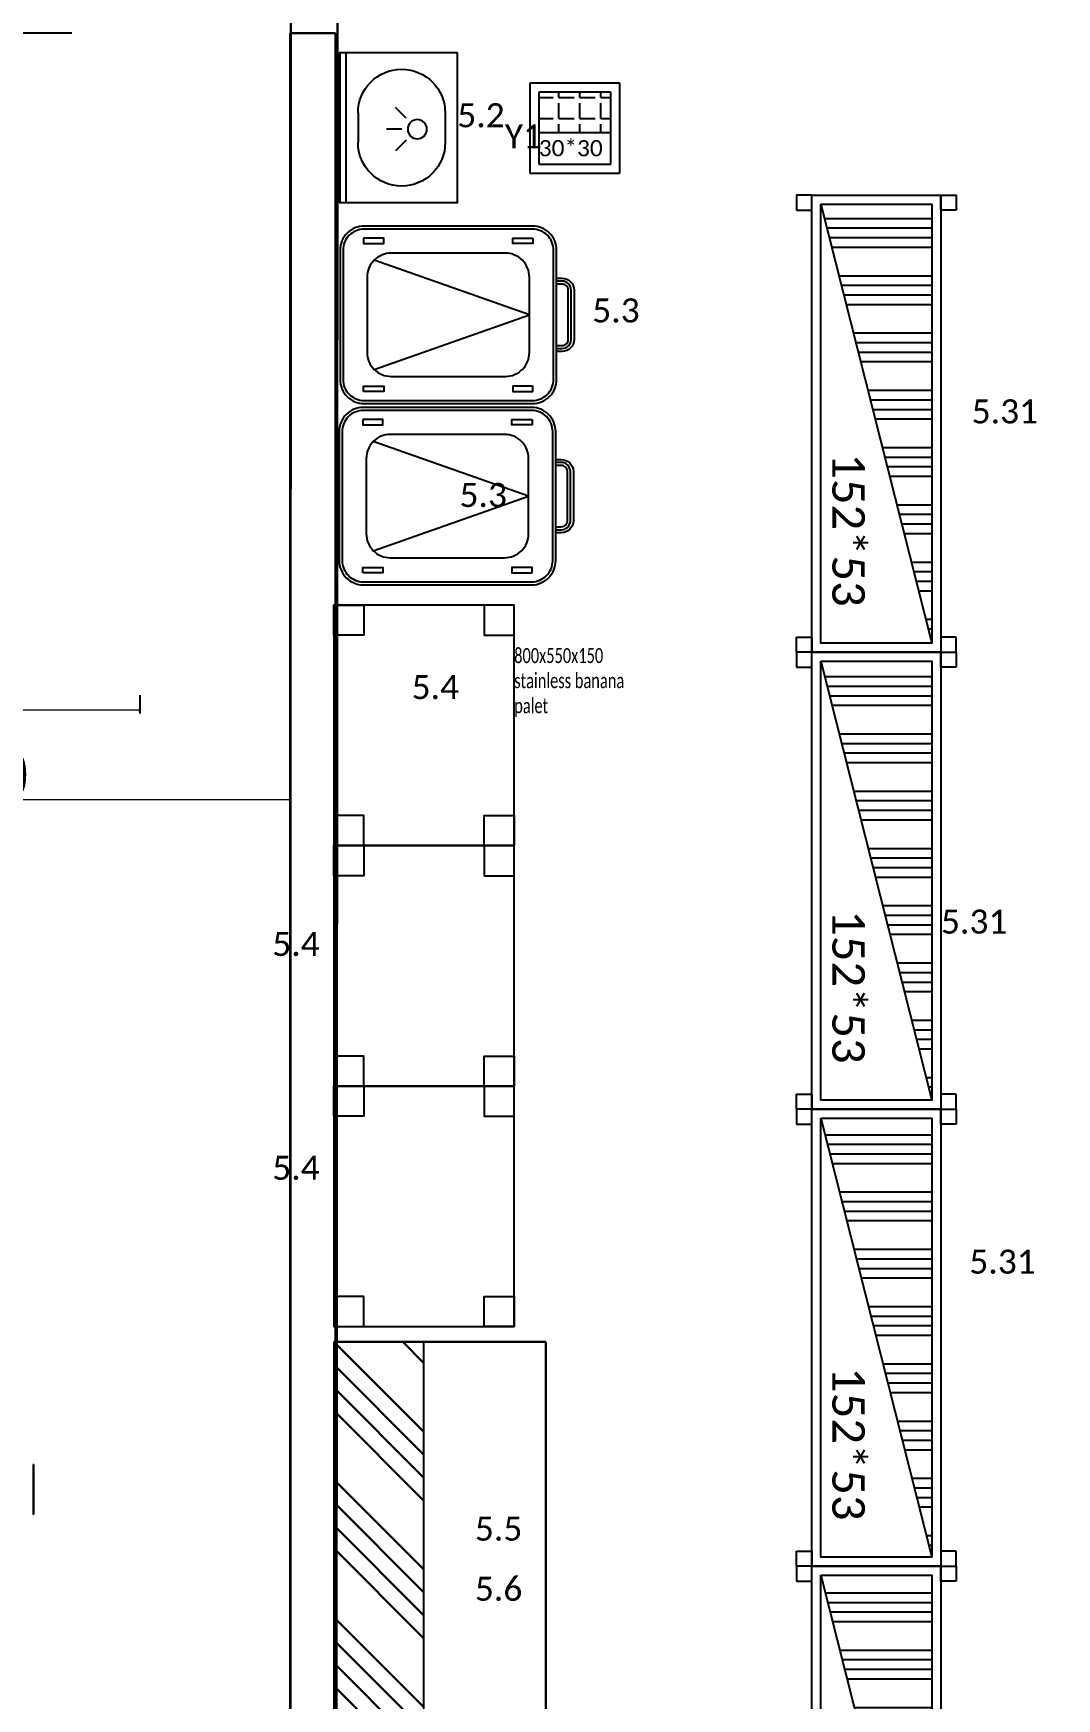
# Model space of a CAD drawing. Header units: millimetres. Extents: x -10496 to -5455, y -188 to 7293.
# Drawn here: x -7011 to -6670, y 3586 to 4140 of the extents above; entities that cross this region are included whole.
import ezdxf

# ---------------------------------------------------------------- set-up
doc = ezdxf.new("R2010")
doc.units = ezdxf.units.MM
doc.linetypes.add('SLD-Solid', pattern=[0])
for name, color, linetype in [('GJC ALAN', 2, 'Continuous'), ('GJC_yazı', 11, 'Continuous'), ('Kıtc-002 Çizgi', 7, 'Continuous'), ('Kıtc-008 Rakam', 1, 'Continuous'), ('Kıtc-028 Yer Izgarası', 252, 'Continuous'), ('Kıtc-041 İstif Rafı', 7, 'Continuous')]:
    doc.layers.add(name, color=color, linetype=linetype)
doc.layers.add('GJC_duvar', color=10, linetype='Continuous', lineweight=30)
doc.layers.add('GJC_ölçüler', color=253, linetype='Continuous', lineweight=5)
doc.styles.get("Standard").update_dxf_attribs({"font": 'calibri.ttf', "height": 15})
doc.styles.add('Ölçü50', font='calibri.ttf', dxfattribs={"width": 0.7})
doc.dimstyles.new('olcu-10', dxfattribs={"dimtxt": 15, "dimasz": 1, "dimexe": 1.25, "dimexo": 0.625, "dimgap": 0.5, "dimtad": 1, "dimdec": 0, "dimzin": 9, "dimtxsty": 'Ölçü50', "dimblk": 'ARCHTICK', "dimcen": 2, "dimclrd": 256, "dimclre": 256, "dimclrt": 6, "dimazin": 2, "dimtfac": 1, "dimtdec": 0, "dimtix": 1, "dimtmove": 0, "dimatfit": 3, "dimldrblk": 'ARCHTICK', "dimfxl": 1, "dimlwd": -1, "dimarcsym": 0})

# ---------------------------------------------------------------- blocks, each defined once
blk = doc.blocks.new('A$C1E774840')
at = {"color": 7, "linetype": 'SLD-Solid', "lineweight": 25}
for p, q in [((156.16, 94.78), (156.08, 94.78)), ((156.08, 94.78), (156.08, 78.12)), ((156.16, 94.78), (156.16, 78.12)), ((156.16, 78.12), (156.08, 78.12))]:
    blk.add_line(p, q, dxfattribs=at)
blk = doc.blocks.new('A$C64477347')
at = {"layer": 'Kıtc-041 İstif Rafı'}
h = blk.add_hatch(dxfattribs=at)
h.set_pattern_fill('ANSI34', color=254, angle=45)
h.set_pattern_definition([(90, (8380.205, 5919.05), (-19.05, 4e-15), []), (90, (8383.38, 5922.225), (-19.05, 4e-15), []), (90, (8386.555, 5925.4), (-19.05, 4e-15), []), (90, (8389.73, 5928.575), (-19.05, 4e-15), [])])
h.paths.add_polyline_path([(149, 45), (3, 45), (3, 8)])
blk.add_line((3, 8), (149, 45), dxfattribs=at)
for points in [[(5, 53), (5, 48), (0, 48), (0, 53)], [(147, 53), (147, 48), (152, 48), (152, 53)], [(0, 5), (0, 48), (152, 48), (152, 5)], [(3, 8), (3, 45), (149, 45), (149, 8)], [(5, 0), (5, 5), (0, 5), (0, 0)], [(147, 0), (147, 5), (152, 5), (152, 0)]]:
    blk.add_lwpolyline(points, close=True, dxfattribs=at)
blk.add_text('152*53', height=10.8, dxfattribs=at).set_placement((85.81, 11.86))
blk = doc.blocks.new('_ArchTick')
at = {"layer": 'Kıtc-002 Çizgi', "color": 0, "const_width": 0.15}
blk.add_lwpolyline([(-0.5, -0.5), (0.5, 0.5)], dxfattribs=at)
blk = doc.blocks.new('A$C23AD12AD')
at = {"layer": 'Kıtc-002 Çizgi'}
for p, q in [((0, 39), (50, 39)), ((0, 37), (50, 37)), ((20.08, 33), (29.92, 33)), ((25.53, 18.48), (25.53, 23.48)), ((21.86, 16.96), (18.33, 20.5)), ((29.2, 16.96), (32.74, 20.5)), ((0, 0), (50, 0)), ((20.08, 4), (29.92, 4))]:
    blk.add_line(p, q, dxfattribs=at)
blk.add_lwpolyline([(0, 0), (50, 0), (50, 39), (0, 39)], close=True, dxfattribs=at)
blk.add_circle((25.53, 13.29), 3.19, dxfattribs=at)
for centre, start, end in [((20.08, 18.5), 90, 270), ((29.92, 18.5), 270, 90)]:
    blk.add_arc(centre, 14.5, start, end, dxfattribs=at)
blk = doc.blocks.new('A$C039B540A')
at = {"layer": 'Kıtc-002 Çizgi'}
for p, q in [((11.34, 66.53), (29.5, 14.87)), ((29.5, 14.87), (47.66, 66.53))]:
    blk.add_line(p, q, dxfattribs=at)
for points in [[(0, 69.87), (0, 13.87, 0.414214), (8, 5.87), (51, 5.87, 0.414214), (59, 13.87), (59, 69.87, 0.414214), (51, 77.87), (8, 77.87, 0.414214)], [(1, 69.87), (1, 13.87, 0.414214), (8, 6.87), (51, 6.87, 0.414214), (58, 13.87), (58, 69.87, 0.414214), (51, 76.87), (8, 76.87, 0.414214)], [(9, 60.87), (9, 22.87, 0.414214), (17, 14.87), (42, 14.87, 0.414214), (50, 22.87), (50, 60.87, 0.414214), (42, 68.87), (17, 68.87, 0.414214)], [(19.3, 5.87), (19.3, 4, 0.414214), (21.3, 2), (37.7, 2, 0.414214), (39.7, 4), (39.7, 5.87), (41.7, 5.87), (41.7, 4, -0.414214), (37.7, 0), (21.3, 0, -0.414214), (17.3, 4), (17.3, 5.87)]]:
    blk.add_lwpolyline(points, format="xyb", close=True, dxfattribs=at)
for points in [[(3.99, 70.06), (5.77, 70.06), (5.77, 63.32), (3.99, 63.32)], [(55.01, 70.06), (53.23, 70.06), (53.23, 63.32), (55.01, 63.32)], [(3.99, 13.69), (5.77, 13.69), (5.77, 20.43), (3.99, 20.43)], [(55.01, 13.69), (53.23, 13.69), (53.23, 20.43), (55.01, 20.43)]]:
    blk.add_lwpolyline(points, close=True, dxfattribs=at)
blk.add_lwpolyline([(18.3, 5.87), (18.3, 4, 0.414214), (21.3, 1), (37.7, 1, 0.414214), (40.7, 4), (40.7, 5.87)], format="xyb", dxfattribs=at)
blk = doc.blocks.new('A$C8a72e26f')
at = {"layer": 'Kıtc-041 İstif Rafı'}
for points in [[(0, 80), (0, 0), (60, 0), (60, 80)], [(10, 80), (10, 70), (0, 70), (0, 80)], [(50, 80), (50, 70), (60, 70), (60, 80)], [(10, 0), (10, 10), (0, 10), (0, 0)], [(50, 0), (50, 10), (60, 10), (60, 0)]]:
    blk.add_lwpolyline(points, close=True, dxfattribs=at)
blk = doc.blocks.new('A$C1AAB3821')
at = {"layer": 'Kıtc-028 Yer Izgarası'}
for p, q in [((30, 30), (0, 30)), ((0, 30), (0, 0)), ((30, 0), (30, 30)), ((27, 27), (3, 27)), ((3, 27), (3, 3)), ((3, 25.24), (7.74, 25.24)), ((9.65, 25.24), (9.65, 27)), ((9.65, 25.24), (14.73, 25.24)), ((9.65, 18.25), (9.65, 23.33)), ((16.63, 25.24), (16.63, 27)), ((16.63, 25.24), (21.71, 25.24)), ((16.63, 18.25), (16.63, 23.33)), ((23.62, 25.24), (23.62, 27)), ((23.62, 25.24), (27, 25.24)), ((23.62, 18.25), (23.62, 23.33)), ((27, 3), (27, 27)), ((3, 18.25), (7.74, 18.25)), ((9.65, 18.25), (14.73, 18.25)), ((16.63, 18.25), (21.71, 18.25)), ((23.62, 18.25), (27, 18.25)), ((27, 13.5), (3, 13.5)), ((3, 13.5), (3, 3)), ((9.65, 13.5), (9.65, 16.35)), ((16.63, 13.5), (16.63, 16.35)), ((23.62, 13.5), (23.62, 16.35)), ((27, 3), (27, 13.5)), ((0, 0), (30, 0)), ((3, 3), (27, 3)), ((3, 3), (27, 3))]:
    blk.add_line(p, q, dxfattribs=at)
blk.add_text('30*30', height=5.4, dxfattribs=at).set_placement((3, 5.64))
blk = doc.blocks.new('*U65')
h = blk.add_hatch()
h.set_pattern_fill('ANSI34', color=253, scale=1.7)
h.paths.add_polyline_path([(190, -30), (190, 0), (0, 0), (0, -30)])
at = {"layer": 'Kıtc-002 Çizgi'}
blk.add_lwpolyline([(0, -30), (190, -30), (190, 0), (0, 0)], close=True, dxfattribs=at)
blk = doc.blocks.new('*D146')
at = {"layer": 'Defpoints', "color": 0, "lineweight": 30, "transparency": 16777216}
for p in [(-18733.35, 4155.72), (-18533.69, 4155.72), (-18533.69, 4146.52)]:
    blk.add_point(p, dxfattribs=at)
at = {"layer": 'GJC_ölçüler', "lineweight": -2, "transparency": 16777216}
for p, q in [((-18733.35, 4155.09), (-18733.35, 4145.27)), ((-18533.69, 4155.09), (-18533.69, 4145.27))]:
    blk.add_line(p, q, dxfattribs=at)
at = {"layer": 'GJC_ölçüler', "transparency": 16777216}
blk.add_line((-18733.35, 4146.52), (-18533.69, 4146.52), dxfattribs=at)
at = {"layer": 'GJC_ölçüler', "transparency": 16777216, "rotation": 180}
blk.add_blockref('_ArchTick', (-18733.35, 4146.52), dxfattribs=at)
at = {"layer": 'GJC_ölçüler', "transparency": 16777216}
blk.add_blockref('_ArchTick', (-18533.69, 4146.52), dxfattribs=at)
at = {"layer": 'GJC_ölçüler', "color": 6, "lineweight": 30, "transparency": 16777216, "insert": (-18633.52, 4154.71), "char_height": 15, "attachment_point": 5, "style": 'Ölçü50'}
blk.add_mtext('200', dxfattribs=at)
blk = doc.blocks.new('*D136')
at = {"layer": 'Defpoints', "color": 0, "lineweight": 30, "transparency": 16777216}
for p in [(-7124.89, 3920.55), (-6975.23, 3920.55), (-6975.23, 3915.07)]:
    blk.add_point(p, dxfattribs=at)
at = {"layer": 'GJC_ölçüler', "lineweight": -2, "transparency": 16777216}
for p, q in [((-7124.89, 3919.92), (-7124.89, 3913.82)), ((-6975.23, 3919.92), (-6975.23, 3913.82))]:
    blk.add_line(p, q, dxfattribs=at)
at = {"layer": 'GJC_ölçüler', "transparency": 16777216}
blk.add_line((-7124.89, 3915.07), (-6975.23, 3915.07), dxfattribs=at)
at = {"layer": 'GJC_ölçüler', "transparency": 16777216, "rotation": 180}
blk.add_blockref('_ArchTick', (-7124.89, 3915.07), dxfattribs=at)
at = {"layer": 'GJC_ölçüler', "transparency": 16777216}
blk.add_blockref('_ArchTick', (-6975.23, 3915.07), dxfattribs=at)
at = {"layer": 'GJC_ölçüler', "color": 6, "lineweight": 30, "transparency": 16777216, "insert": (-7050.06, 3923.25), "char_height": 15, "attachment_point": 5, "style": 'Ölçü50'}
blk.add_mtext('150', dxfattribs=at)
blk = doc.blocks.new('new ytong')
blk.add_lwpolyline([(-18448.69, 3966.05), (-18518.69, 3966.05), (-18518.69, 3776.05), (-18448.69, 3776.05)], close=True)
at = {"layer": 'GJC_duvar'}
for points in [[(-18533.69, 4401.36), (-18518.69, 4401.36)], [(-18533.69, 4401.36), (-18533.69, 3230.25)], [(-18518.69, 4401.36), (-18518.69, 3230.25)]]:
    blk.add_lwpolyline(points, dxfattribs=at)
for p in [(-18519.22, 4131.14), (-18519.22, 4051.14), (-18519.22, 3971.14)]:
    blk.add_blockref('A$C8a72e26f', p)
at = {"rotation": 270}
blk.add_blockref('*U65', (-18489.22, 3966.05), dxfattribs=at)
at = {"layer": 'Kıtc-002 Çizgi', "xscale": -1.000000000000002, "rotation": 90}
blk.add_blockref('A$C23AD12AD', (-18478.15, 4394.98), dxfattribs=at)
at = {"layer": 'Kıtc-002 Çizgi', "rotation": 90}
for p in [(-18439.27, 4278.21), (-18439.54, 4217.9)]:
    blk.add_blockref('A$C039B540A', p, dxfattribs=at)
at = {"layer": 'Kıtc-028 Yer Izgarası'}
blk.add_blockref('A$C1AAB3821', (-18454.03, 4354.8), dxfattribs=at)
at = {"layer": 'GJC_yazı', "lineweight": 0, "insert": (-18459.22, 4196.85), "char_height": 5, "attachment_point": 1, "rotation": 0.0406, "style": 'Ölçü50'}
blk.add_mtext_dynamic_manual_height_columns('{\\fCalibri|b0|i0|c162|p34;800x550x150}\\P{\\fCalibri|b0|i0|c162|p34;stainless banana palet}', width=39.7127, gutter_width=11.25, heights=[0], dxfattribs=at)
at = {"layer": 'Kıtc-008 Rakam', "color": 1}
for s, p in [('5.2', (-18478.15, 4370.1)), ('5.3', (-18433.26, 4305.18)), ('5.3', (-18477.4, 4243.78)), ('5.4', (-18493.33, 4179.88)), ('5.5', (-18472.29, 3899.93)), ('5.6', (-18472.29, 3879.93))]:
    blk.add_text(s, height=8, dxfattribs=at).set_placement(p)
at = {"layer": 'GJC_ölçüler', "color": 51, "lineweight": 30, "true_color": 0xf8f6b0}
dim = blk.add_linear_dim(base=(-18533.69, 4146.52), p1=(-18733.35, 4155.72), p2=(-18533.69, 4155.72), dimstyle='olcu-10', dxfattribs=at)
dim.commit()
dim.dimension.update_dxf_attribs({"geometry": '*D146', "text_midpoint": (-18633.52, 4154.71)})

msp = doc.modelspace()

# ---------------------------------------------------------------- block references
msp.add_blockref('A$C1E774840', (-7166.76, 3569.24))
at = {"layer": 'Kıtc-041 İstif Rafı', "rotation": 270}
for p in [(-6756.82, 4086.21), (-6756.82, 3934.21), (-6756.82, 3782.21), (-6756.82, 3630.21)]:
    msp.add_blockref('A$C64477347', p, dxfattribs=at)

# ---------------------------------------------------------------- texts
at = {"layer": 'Kıtc-008 Rakam', "color": 1}
for s, p in [('Y1', (-6853.88, 4101.81)), ('5.31', (-6698.62, 4010.33)), ('5.31', (-6708.82, 3840.6)), ('5.4', (-6931.21, 3833.18)), ('5.4', (-6931.21, 3758.71)), ('5.31', (-6699.4, 3727.48))]:
    msp.add_text(s, height=8, dxfattribs=at).set_placement(p)

# ---------------------------------------------------------------- dimensions: what is measured, and where the dimension line sits
at = {"layer": 'GJC_ölçüler'}
msp.add_linear_dim(base=(-7025.21, 4140.1), p1=(-6997.23, 2968.98), p2=(-6997.23, 4140.1), angle=90, dimstyle='olcu-10', dxfattribs=at).render()

# ---------------------------------------------------------------- next in the draw order: block references
at = {"layer": 'GJC_duvar', "color": 41, "true_color": 0xf4ee51}
msp.add_blockref('new ytong', (11608.46, -261.26), dxfattribs=at)

# ---------------------------------------------------------------- next in the draw order: linework, layer by layer
at = {"layer": 'GJC ALAN', "color": 40, "lineweight": 30, "true_color": 0xf8d731}
msp.add_lwpolyline([(-6045.17, 4954.39), (-6043.7, 4750.3), (-6189.38, 4750.3), (-6189.38, 4734.3), (-6975.23, 4734.3), (-6975.4, 4329.33), (-6925.06, 4328.35), (-6925.23, 2968.98), (-7194.93, 2969.03)], dxfattribs=at)
msp.add_lwpolyline([(-6189.38, 4719.3), (-6975.23, 4719.3), (-6974.84, 4329.33), (-6923.3, 4328.31), (-6909.38, 4329.31), (-6910.23, 2969.82), (-6184.88, 2969.82), (-6184.88, 3054.3), (-6154.88, 3054.3), (-6154.88, 3560.3), (-6184.88, 3560.3), (-6184.88, 3653.3), (-6154.88, 3653.3), (-6154.88, 4054.3), (-6184.88, 4054.3), (-6184.88, 4146.3), (-6159.88, 4146.3), (-6154.88, 4650.3), (-6189.38, 4650.3)], close=True, dxfattribs=at)

# ---------------------------------------------------------------- next in the draw order: dimensions: what is measured, and where the dimension line sits
at = {"layer": 'GJC_ölçüler', "color": 51, "lineweight": 30, "true_color": 0xf8f6b0}
dim = msp.add_linear_dim(base=(-6975.23, 3915.07), p1=(-7124.89, 3920.55), p2=(-6975.23, 3920.55), dimstyle='olcu-10', dxfattribs=at)
dim.commit()
dim.dimension.update_dxf_attribs({"geometry": '*D136', "text_midpoint": (-7050.06, 3923.25)})

doc.saveas('drawing.dxf')
